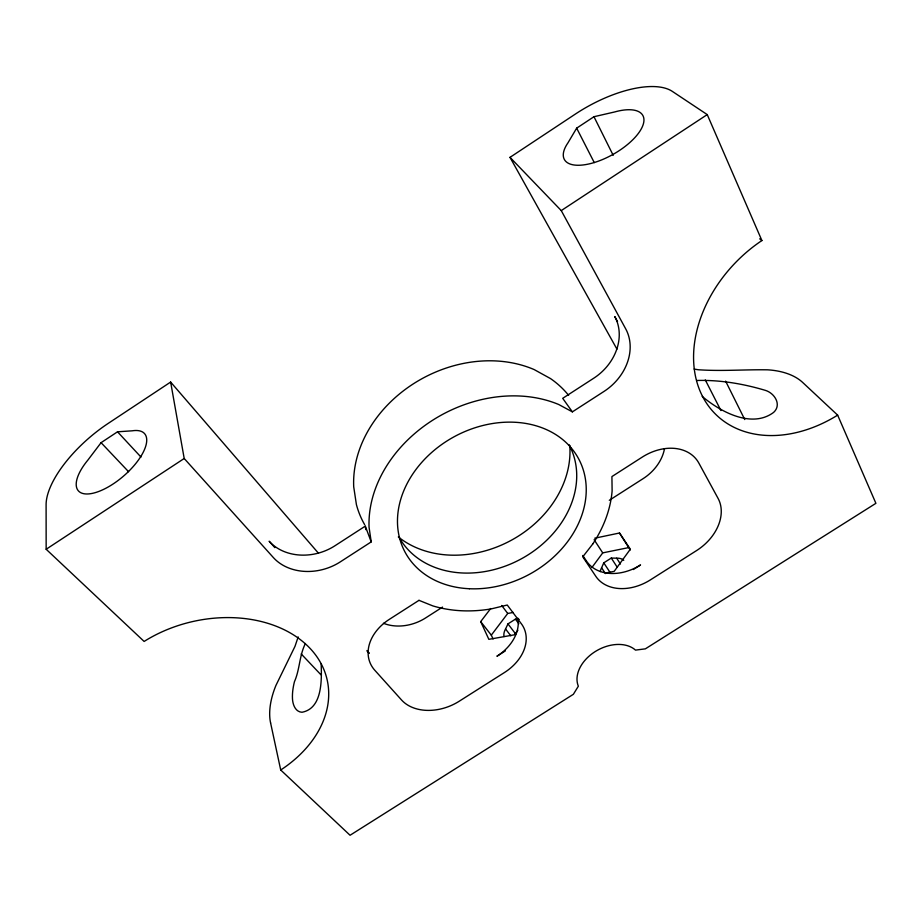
<?xml version="1.0" encoding="UTF-8"?>
<svg xmlns="http://www.w3.org/2000/svg" width="922" height="922" viewBox="0 0 922 922"><rect width="100%" height="100%" fill="white"/><g stroke="black" fill="none" stroke-linecap="round" stroke-linejoin="round"><path stroke-width="1.38" d="M305.401 643.521C299.304 655.554 299.892 669.395 294.429 681.738C293.058 687.305 292.182 693.021 292.47 698.761C292.747 704.454 295.294 711.899 301.99 712.257C322.446 708.488 321.743 680.033 321.167 664.013M298.175 636.941L294.971 646.414L275.932 685.438A68.493 38.712 -53.4 0 0 270.595 722.986M600.303 571.582A14.003 9.497 -32.5 0 1 601.593 567.791L603.772 562.846L611.286 558.064L616.68 558.19A14.003 9.497 -32.5 0 1 623.756 560.299M504 636.549A13.934 9.404 -37.8 0 1 505.556 628.977L507.976 623.894L515.41 619.158L519.224 619.388M576.665 128.158L567.987 142.806A44.982 19.35 -29.4 0 0 587.233 164.312A44.982 19.35 -29.4 0 0 641.528 128.435A44.982 19.35 -29.4 0 0 614.674 111.954L593.975 116.714L576.665 128.158L594.264 162.606M591.947 567.468L602.723 552.877L628.712 547.599L630.256 549.927M517.864 630.291L514.476 634.797L488.844 639.338L480.696 621.612L490.7 608.52M493.074 638.969L491.299 635.154L507.722 613.464L513.254 612.438M101.074 442.675L87.855 460.113A43.737 18.371 -40.7 0 0 87.002 493.985A43.737 18.371 -40.7 0 0 138.496 459.94A43.737 18.371 -40.7 0 0 132.169 430.816L117.52 431.807L101.074 442.675L128.573 471.707M318.47 553.235L170.639 382.065L108.128 423.452A81.447 34.241 -40.7 0 0 46.1 504.749L46.158 549.258L144.12 641.447A118.8 86.864 -13.2 0 1 306.796 645.123A118.8 86.864 -13.2 0 1 280.714 769.997L350.06 835.263L573.38 694.289L578.348 686.198A34.275 24.053 -29.2 0 1 595.151 651.612A34.275 24.053 -29.2 0 1 635.489 650.114L645.365 648.846L875.9 503.32L837.649 415.142L802.647 382.434A70.187 41.49 -15.9 0 0 767.623 369.826C744.492 369.445 721.511 371.37 698.392 369.757A112.081 88.086 -47.7 0 1 694.128 369.019M616.956 349.15L510.004 157.351L575.293 114.121A83.764 36.073 -29.4 0 1 672.403 91.439L707.243 114.605L761.895 240.55A123.133 92.142 -45.7 0 0 700.386 391.85A123.133 92.142 -45.7 0 0 837.649 415.142M46.158 549.258L184.204 458.499L170.639 382.065M510.004 157.351L561.256 210.596L707.243 114.605M184.204 458.499L273.373 557.568A49.638 40.222 -17.3 0 0 340.345 561.844L371.209 541.894L365.285 526.128L334.986 545.743A48.716 39.842 -17 0 1 269.143 541.226L274.86 547.633M371.209 541.894L369.065 527.28A127.052 101.166 -28.3 0 1 431.692 420.847A127.052 101.166 -28.3 0 1 558.744 404.516L572.378 411.869L604.025 391.412A50.284 41.467 -39 0 0 625.727 328.912L561.256 210.596M442.548 607.091L425.63 617.924A40.464 31.29 -22.1 0 1 383.437 623.272M609.304 500.3L643.141 478.633A41.029 31.993 -36.1 0 0 664.508 448.657M505.36 650.886L496.912 656.257A43.38 32.362 -25 0 0 517.864 618.178M633.299 569.531L640.536 564.932A43.76 32.846 -32.9 0 1 586.576 561.187L582.762 555.493M594.713 538.206L619.503 533.008L630.337 549.201L614.179 571.352L605.708 573M696.836 380.486C719.898 379.806 743.224 383.736 765.467 390.398C774.468 393.106 782.017 404.723 773.65 412.376C751.741 428.857 720.186 411.65 702.23 396.425M759.693 238.821L761.895 240.55M301.194 653.94L320.937 674.777M117.52 431.807L140.974 457.058M367.302 651.22L369.203 653.352A44.475 33.676 -21.8 0 1 367.002 650.529M480.696 621.612L491.299 635.154M505.556 628.977L510.823 635.823M507.976 623.894L515.824 634.186M501.683 605.489L507.722 613.464M515.41 619.158L518.879 623.745M572.378 411.869L562.697 398.327L593.745 378.216A49.339 41.052 -39.3 0 0 614.778 316.569L617.521 321.582M601.593 567.791L605.42 573.588M603.772 562.846L610.099 572.481M594.114 539.693L602.723 552.877M611.286 558.064L617.325 567.376M616.68 558.19L620.448 564.022M619.503 533.008L628.712 547.599M705.284 379.922L720.958 410.601M593.975 116.714L613.199 155.334M725.626 381.143L744.746 419.545M270.607 722.975L280.714 769.997M365.285 526.128L365.803 529.643M364.639 524.63A121.151 98.954 -28.3 0 1 356.399 504.541L353.714 486.851A121.151 98.954 -28.3 0 1 412.722 384.243A121.151 98.954 -28.3 0 1 534.161 369.572L550.515 378.585A121.151 98.954 -28.3 0 1 568.632 395.354M569.75 445.51A103.022 84.109 -28.3 0 1 510.35 540.776A103.022 84.109 -28.3 0 1 398.316 536.938M569.07 444.761A96.764 77.771 -28.3 0 1 520.965 559.032A96.764 77.771 -28.3 0 1 398.823 536.811M592.696 544.084L582.762 556.83L595.796 576.296A44.51 33.031 -32.9 0 0 650.494 579.823L696.617 550.549A44.775 33.088 -35.3 0 0 718.088 498.422L698.853 463.109A45.916 34.759 -35.8 0 0 642.254 457.105L611.92 476.57L612.116 490.977A127.052 101.166 -28.3 0 1 592.696 544.084M418.991 600.337L389.372 619.33A45.247 33.895 -22 0 0 374.805 670.271L401.554 699.994A44.118 32.305 -22.8 0 0 459.225 701.227L504.415 672.553A44.106 32.547 -25.1 0 0 521.322 623.721L507.25 605.028L491.196 608.9A127.052 101.166 -28.3 0 1 432.775 605.881L418.991 600.337M469.344 588.732A98.539 78.405 -28.3 0 0 582.508 467.558A98.539 78.405 -28.3 0 0 423.728 460.205A98.539 78.405 -28.3 0 0 469.344 588.732"/></g></svg>
